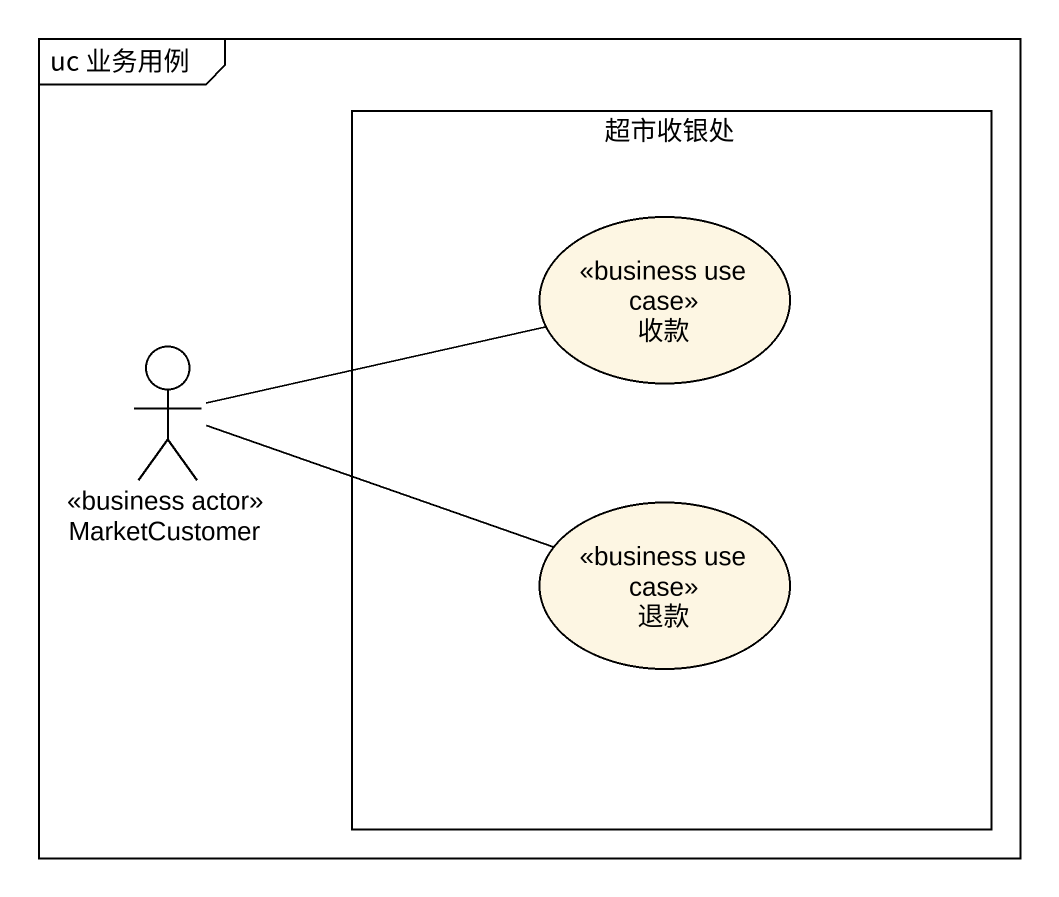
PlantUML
@startuml
mainframe uc 业务用例
rectangle 超市收银处 {
  usecase 收款 <<business use case>>
  usecase 退款 <<business use case>>
}
actor MarketCustomer <<business actor>>
MarketCustomer -right- 收款
MarketCustomer -right- 退款
@enduml
